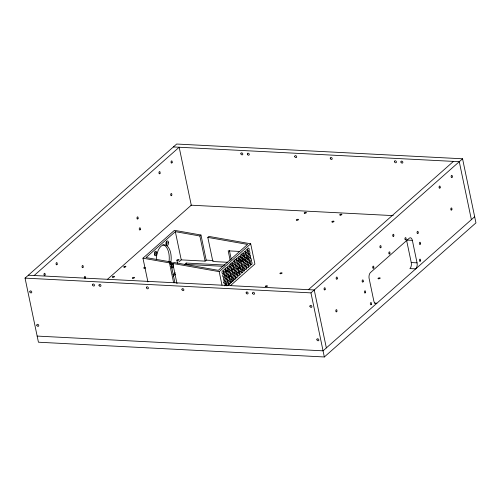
<?xml version="1.0" encoding="UTF-8"?>
<svg xmlns="http://www.w3.org/2000/svg" width="501" height="501" viewBox="0 0 501 501"><rect width="100%" height="100%" fill="white"/><g stroke="black" fill="none" stroke-linecap="round" stroke-linejoin="round"><path stroke-width="0.75" d="M166.545 243.499L166.226 244.087L166.57 243.68M154.508 254.452L154.853 254.045M235.313 259.531L235.22 259.624A1.509 0.783 -87 0 0 235.157 262.205A1.509 0.783 -87 0 0 236.378 260.952A1.509 0.783 -87 0 0 235.313 259.531L233.867 261.008A1.509 0.783 -87 0 0 233.04 263.188A1.509 0.783 -87 0 0 234.387 263.344A1.509 0.783 -87 0 0 233.867 261.008M25.05 278.124L176.659 144.031L462.561 158.786L475.95 222.876L324.341 356.969L38.439 342.214L25.05 278.124L310.952 292.878L462.561 158.786M34.156 275.512L179.17 147.244L191.276 205.197L107.659 279.157M147.914 281.913L142.954 258.19L174.448 230.335L200.964 235.019L206.218 260.151L205.116 261.121L181.237 259.887L178.895 261.96M200.964 235.019L199.868 235.99L175.337 231.656L146.041 257.57L170.572 261.898L174.868 282.464M142.954 258.19L169.47 262.875L170.572 261.898M177.01 283.679L172.789 263.457L173.885 262.486L218.298 270.327L247.594 244.413L207.821 237.393L212.862 261.522L227.523 262.28M171.862 268.179L173.622 266.626M207.821 237.393L208.917 236.422L250.682 243.793L254.903 264.008L230.41 285.676M172.926 274.792L175.231 272.751M184.462 264.591L186.19 263.056L224.918 265.054M173.208 276.157L175.519 274.116M172.789 263.457L219.188 271.648L250.682 243.793M308.441 289.666L453.455 161.397M474.666 216.739L323.057 350.832L37.155 336.077M235.382 278.65L236.898 277.51A1.509 0.783 -87 0 0 237.13 274.943A1.509 0.783 -87 0 0 235.852 275.901A1.509 0.783 -87 0 0 236.804 277.585L236.898 277.51M233.554 280.272L235.069 279.132A1.509 0.783 -87 0 0 235.301 276.565A1.509 0.783 -87 0 0 234.017 277.523A1.509 0.783 -87 0 0 234.975 279.201L235.069 279.132M231.725 281.888L233.234 280.754A1.509 0.783 -87 0 0 233.466 278.18A1.509 0.783 -87 0 0 232.188 279.145A1.509 0.783 -87 0 0 233.14 280.823L233.234 280.754M229.89 283.51L231.406 282.37A1.509 0.783 -87 0 0 231.637 279.802A1.509 0.783 -87 0 0 230.354 280.76A1.509 0.783 -87 0 0 231.312 282.445L231.406 282.37M228.061 285.132L229.577 283.992A1.509 0.783 -87 0 0 229.809 281.424A1.509 0.783 -87 0 0 228.525 282.382A1.509 0.783 -87 0 0 229.483 284.061L229.577 283.992M156.318 252.748L156.7 252.51M172.595 264.202L172.977 263.964L172.544 264.046M230.316 276.12L230.216 276.164A1.509 0.783 -87 0 0 229.821 278.681A1.509 0.783 -87 0 0 231.143 278.03A1.509 0.783 -87 0 0 230.316 276.12L228.149 277.172M237.825 272.6L238.019 272.481A1.509 0.783 -87 0 0 238.276 269.951A1.509 0.783 -87 0 0 236.986 270.753A1.509 0.783 -87 0 0 237.825 272.6L240.179 271.429A1.509 0.783 -87 0 1 241.019 273.283A1.509 0.783 -87 0 1 239.735 274.078A1.509 0.783 -87 0 1 239.992 271.548L240.179 271.429M227.059 270.916L227.16 270.891A1.509 0.783 -87 0 1 227.849 273.007A1.509 0.783 -87 0 1 226.502 273.339A1.509 0.783 -87 0 1 227.059 270.916L225.268 271.335M233.266 269.469L233.366 269.444A1.509 0.783 -87 0 1 234.055 271.561A1.509 0.783 -87 0 1 232.708 271.893A1.509 0.783 -87 0 1 233.266 269.469L231.475 269.882M239.472 268.016L239.566 267.997A1.509 0.783 -87 0 1 240.255 270.108A1.509 0.783 -87 0 1 238.914 270.446A1.509 0.783 -87 0 1 239.472 268.016L237.681 268.436M173.365 146.943L459.267 161.698L471.372 219.651M190.937 205.185L393.254 215.624M412.354 240.355L406.543 240.054L411.246 262.555A4.534 2.348 -87 0 1 409.899 268.586L415.711 268.887A4.534 2.348 -87 0 0 417.051 262.85L412.354 240.355A4.534 2.348 -87 0 0 409.298 238.207L370.483 272.538A4.534 2.348 -87 0 0 369.137 278.575L373.84 301.076A4.534 2.348 -87 0 0 376.89 303.218L374.717 303.105M239.159 251.414L228.187 250.844L230.153 260.263M411.246 262.555L417.051 262.85M206.218 260.151L213.188 260.507M222.876 266.3L186.478 264.422L186.19 263.056M28.344 275.212L314.246 289.966L326.358 347.919M241.601 260.927L243.561 261.428L241.601 260.927A1.509 0.783 -87 0 1 241.044 259.167A1.509 0.783 -87 0 1 242.002 257.959L242.885 258.384L242.002 257.959M242.616 261.347L242.716 261.372A1.509 0.783 -87 0 1 243.091 263.789A1.509 0.783 -87 0 1 241.776 263.47A1.509 0.783 -87 0 1 242.616 261.347L240.756 260.871L242.716 261.372M240.793 257.47L240.004 257.094L240.887 257.52A1.509 0.783 -87 0 0 241.858 255.591A1.509 0.783 -87 0 0 240.58 254.959A1.509 0.783 -87 0 0 240.793 257.47L240.887 257.52M244.638 259.794L245.427 260.176L244.544 259.75A1.509 0.783 -87 0 0 243.58 261.672A1.509 0.783 -87 0 0 244.851 262.311A1.509 0.783 -87 0 0 244.638 259.794L244.544 259.75M243.336 259.261L242.553 258.885L243.43 259.311A1.509 0.783 -87 0 0 244.4 257.382A1.509 0.783 -87 0 0 243.123 256.75A1.509 0.783 -87 0 0 243.336 259.261L243.43 259.311M245.885 261.052L245.095 260.67L245.972 261.096A1.509 0.783 -87 0 0 246.943 259.174A1.509 0.783 -87 0 0 245.665 258.541A1.509 0.783 -87 0 0 245.885 261.052L245.972 261.096M247.181 261.585L247.97 261.967L247.087 261.541A1.509 0.783 -87 0 0 246.123 263.463A1.509 0.783 -87 0 0 247.4 264.096A1.509 0.783 -87 0 0 247.181 261.585L247.087 261.541M240.261 259.624L241.05 260.006L240.167 259.581A1.509 0.783 -87 0 0 239.202 261.503A1.509 0.783 -87 0 0 240.48 262.136A1.509 0.783 -87 0 0 240.261 259.624L240.167 259.581M310.952 292.878L324.341 356.969M229.439 250.6L231.255 259.293M219.188 271.648L221.999 285.125M199.868 235.99L205.116 261.121M175.337 231.656L181.237 259.887M176.903 260.201L177.536 263.232M169.47 262.875L173.609 282.677M162.787 244.789A14.354 7.44 -87 0 1 168.981 262.042M166.1 242.284A1.509 0.783 -87 0 1 166.094 243.567M156.293 259.261A14.354 7.44 -87 0 1 165.487 245.058A14.354 7.44 -87 0 1 170.603 263.877M155.097 252.153A1.509 0.783 -87 0 1 155.36 253.894A1.509 0.783 -87 0 1 154.533 254.94M171.11 263.401A1.509 0.783 -87 0 1 171.699 264.785A1.509 0.783 -87 0 1 171.104 266.319M166.551 241.582A1.509 0.783 -87 0 1 167.096 243.436A1.509 0.783 -87 0 1 166.056 244.507M224.843 285.871A1.509 0.783 -87 0 1 225.682 284.355A1.509 0.783 -87 0 1 226.414 285.858M242.096 258.009A1.509 0.783 -87 0 1 242.559 259.718A1.509 0.783 -87 0 1 241.695 260.952M170.722 264.66A2.267 1.177 -87 0 1 171.737 262.712A2.267 1.177 -87 0 1 172.951 263.839M173.002 264.096A2.267 1.177 -87 0 1 172.507 266.764A2.267 1.177 -87 0 1 171.066 266.689M226.295 283.766A1.509 0.783 -87 0 1 226.183 284.869M234.712 272.081A1.509 0.783 -87 0 1 234.712 273.007M240.23 267.402A1.509 0.783 -87 0 1 240.23 267.966M225.256 268.329A1.509 0.783 -87 0 1 225.212 269.444M237.255 273.872A1.509 0.783 -87 0 1 237.217 274.98M231.763 278.725A1.509 0.783 -87 0 1 231.725 279.84M223.728 281.794A1.509 0.783 -87 0 1 223.69 282.908M229.22 276.94A1.509 0.783 -87 0 1 229.22 277.867M226.702 275.331A1.509 0.783 -87 0 1 226.702 275.894M248.245 264.152A1.509 0.783 -87 0 1 248.239 265.085M227.823 270.302A1.509 0.783 -87 0 1 227.755 271.229M233.291 265.261A1.509 0.783 -87 0 1 233.203 266.545M242.753 269.012A1.509 0.783 -87 0 1 242.747 269.939M230.71 263.301A1.509 0.783 -87 0 1 230.704 264.584M236.203 258.441A1.509 0.783 -87 0 1 236.234 259.543M241.732 253.756A1.509 0.783 -87 0 1 241.732 254.683M238.745 260.232A1.509 0.783 -87 0 1 238.745 261.516M244.237 255.372A1.509 0.783 -87 0 1 244.237 256.656M246.818 257.332A1.509 0.783 -87 0 1 246.73 258.616M247.25 249.078A1.509 0.783 -87 0 1 247.25 249.642M84.419 278.218A1.134 0.589 -87 0 1 84.544 276.621A1.134 0.589 -87 0 1 85.37 276.746A1.134 0.589 -87 0 1 85.245 278.343M145.584 267.935A1.134 0.438 -11.8 0 1 143.718 268.073A1.134 0.438 -11.8 0 1 145.071 267.277M168.442 242.277L168.392 242.021A2.267 1.177 -87 0 0 166.896 241.069A2.267 1.177 -87 0 0 166.2 243.956L166.251 244.212A2.267 1.177 -87 0 0 167.747 245.164A2.267 1.177 -87 0 0 168.442 242.277M156.725 252.642L156.669 252.385A2.267 1.177 -87 0 0 155.172 251.439A2.267 1.177 -87 0 0 154.477 254.32L154.533 254.583A2.267 1.177 -87 0 0 156.03 255.529A2.267 1.177 -87 0 0 156.725 252.642M177.467 260.482A1.134 0.438 -11.8 0 0 179.126 259.8A1.134 0.438 -11.8 0 0 177.454 259.712A1.134 0.438 -11.8 0 0 177.467 260.482M223.402 273.064A1.509 0.783 -87 0 0 222.882 270.722A1.509 0.783 -87 0 0 222.049 272.907A1.509 0.783 -87 0 0 223.402 273.064M224.116 276.471A1.509 0.783 -87 0 0 223.596 274.135A1.509 0.783 -87 0 0 222.763 276.314A1.509 0.783 -87 0 0 224.116 276.471M225.945 274.849A1.509 0.783 -87 0 0 225.425 272.513A1.509 0.783 -87 0 0 224.598 274.698A1.509 0.783 -87 0 0 225.945 274.849M228.08 285.075A1.509 0.783 -87 0 0 227.56 282.739A1.509 0.783 -87 0 0 226.734 284.925A1.509 0.783 -87 0 0 228.08 285.075M225.538 283.29A1.509 0.783 -87 0 0 225.018 280.948A1.509 0.783 -87 0 0 224.191 283.134A1.509 0.783 -87 0 0 225.538 283.29M229.201 280.046A1.509 0.783 -87 0 0 228.681 277.711A1.509 0.783 -87 0 0 227.849 279.896A1.509 0.783 -87 0 0 229.201 280.046M227.366 281.668A1.509 0.783 -87 0 0 226.847 279.333A1.509 0.783 -87 0 0 226.02 281.512A1.509 0.783 -87 0 0 227.366 281.668M239.065 275.362A1.509 0.783 -87 0 0 238.545 273.02A1.509 0.783 -87 0 0 237.718 275.206A1.509 0.783 -87 0 0 239.065 275.362M224.824 279.877A1.509 0.783 -87 0 0 224.304 277.541A1.509 0.783 -87 0 0 223.477 279.727A1.509 0.783 -87 0 0 224.824 279.877M234.693 275.193A1.509 0.783 -87 0 0 234.174 272.851A1.509 0.783 -87 0 0 233.347 275.036A1.509 0.783 -87 0 0 234.693 275.193M244.563 270.502A1.509 0.783 -87 0 0 244.043 268.167A1.509 0.783 -87 0 0 243.21 270.346A1.509 0.783 -87 0 0 244.563 270.502M246.392 268.88A1.509 0.783 -87 0 0 245.872 266.545A1.509 0.783 -87 0 0 245.045 268.73A1.509 0.783 -87 0 0 246.392 268.88M225.231 271.442A1.509 0.783 -87 0 0 224.711 269.106A1.509 0.783 -87 0 0 223.884 271.285A1.509 0.783 -87 0 0 225.231 271.442M232.865 276.809A1.509 0.783 -87 0 0 232.345 274.473A1.509 0.783 -87 0 0 231.512 276.658A1.509 0.783 -87 0 0 232.865 276.809M242.728 272.124A1.509 0.783 -87 0 0 242.208 269.782A1.509 0.783 -87 0 0 241.382 271.968A1.509 0.783 -87 0 0 242.728 272.124M226.659 278.262A1.509 0.783 -87 0 0 226.139 275.919A1.509 0.783 -87 0 0 225.306 278.105A1.509 0.783 -87 0 0 226.659 278.262M230.322 275.018A1.509 0.783 -87 0 0 229.796 272.682A1.509 0.783 -87 0 0 228.97 274.867A1.509 0.783 -87 0 0 230.322 275.018M243.849 267.096A1.509 0.783 -87 0 0 243.329 264.753A1.509 0.783 -87 0 0 242.497 266.939A1.509 0.783 -87 0 0 243.849 267.096M242.014 268.711A1.509 0.783 -87 0 0 241.495 266.375A1.509 0.783 -87 0 0 240.668 268.555A1.509 0.783 -87 0 0 242.014 268.711M232.151 273.402A1.509 0.783 -87 0 0 231.631 271.066A1.509 0.783 -87 0 0 230.798 273.245A1.509 0.783 -87 0 0 232.151 273.402M228.487 276.64A1.509 0.783 -87 0 0 227.968 274.304A1.509 0.783 -87 0 0 227.141 276.483A1.509 0.783 -87 0 0 228.487 276.64M236.522 273.571A1.509 0.783 -87 0 0 236.002 271.235A1.509 0.783 -87 0 0 235.176 273.414A1.509 0.783 -87 0 0 236.522 273.571M248.22 267.265A1.509 0.783 -87 0 0 247.701 264.923A1.509 0.783 -87 0 0 246.874 267.108A1.509 0.783 -87 0 0 248.22 267.265M227.066 269.82A1.509 0.783 -87 0 0 226.546 267.484A1.509 0.783 -87 0 0 225.713 269.67A1.509 0.783 -87 0 0 227.066 269.82M239.472 266.92A1.509 0.783 -87 0 0 238.952 264.584A1.509 0.783 -87 0 0 238.125 266.77A1.509 0.783 -87 0 0 239.472 266.92M245.678 265.474A1.509 0.783 -87 0 0 245.158 263.138A1.509 0.783 -87 0 0 244.331 265.317A1.509 0.783 -87 0 0 245.678 265.474M237.643 268.542A1.509 0.783 -87 0 0 237.123 266.206A1.509 0.783 -87 0 0 236.297 268.386A1.509 0.783 -87 0 0 237.643 268.542M250.055 265.643A1.509 0.783 -87 0 0 249.536 263.307A1.509 0.783 -87 0 0 248.703 265.486A1.509 0.783 -87 0 0 250.055 265.643M233.272 268.373A1.509 0.783 -87 0 0 232.752 266.037A1.509 0.783 -87 0 0 231.919 268.217A1.509 0.783 -87 0 0 233.272 268.373M231.437 269.989A1.509 0.783 -87 0 0 230.917 267.653A1.509 0.783 -87 0 0 230.091 269.839A1.509 0.783 -87 0 0 231.437 269.989M235.814 270.164A1.509 0.783 -87 0 0 235.295 267.822A1.509 0.783 -87 0 0 234.462 270.008A1.509 0.783 -87 0 0 235.814 270.164M229.608 271.611A1.509 0.783 -87 0 0 229.089 269.275A1.509 0.783 -87 0 0 228.256 271.454A1.509 0.783 -87 0 0 229.608 271.611M241.307 265.305A1.509 0.783 -87 0 0 240.787 262.962A1.509 0.783 -87 0 0 239.954 265.148A1.509 0.783 -87 0 0 241.307 265.305M235.101 266.751A1.509 0.783 -87 0 0 234.581 264.415A1.509 0.783 -87 0 0 233.748 266.601A1.509 0.783 -87 0 0 235.101 266.751M228.894 268.204A1.509 0.783 -87 0 0 228.375 265.862A1.509 0.783 -87 0 0 227.548 268.048A1.509 0.783 -87 0 0 228.894 268.204M230.723 266.582A1.509 0.783 -87 0 0 230.203 264.246A1.509 0.783 -87 0 0 229.377 266.426A1.509 0.783 -87 0 0 230.723 266.582M238.764 263.513A1.509 0.783 -87 0 0 238.244 261.178A1.509 0.783 -87 0 0 237.411 263.357A1.509 0.783 -87 0 0 238.764 263.513M236.929 265.135A1.509 0.783 -87 0 0 236.409 262.793A1.509 0.783 -87 0 0 235.583 264.979A1.509 0.783 -87 0 0 236.929 265.135M232.558 264.96A1.509 0.783 -87 0 0 232.038 262.624A1.509 0.783 -87 0 0 231.205 264.81A1.509 0.783 -87 0 0 232.558 264.96M251.884 264.027A1.509 0.783 -87 0 0 251.364 261.685A1.509 0.783 -87 0 0 250.538 263.87A1.509 0.783 -87 0 0 251.884 264.027M251.17 260.614A1.509 0.783 -87 0 0 250.65 258.278A1.509 0.783 -87 0 0 249.824 260.457A1.509 0.783 -87 0 0 251.17 260.614M249.341 262.236A1.509 0.783 -87 0 0 248.822 259.894A1.509 0.783 -87 0 0 247.995 262.079A1.509 0.783 -87 0 0 249.341 262.236M238.05 260.107A1.509 0.783 -87 0 0 237.53 257.764A1.509 0.783 -87 0 0 236.697 259.95A1.509 0.783 -87 0 0 238.05 260.107M239.879 258.485A1.509 0.783 -87 0 0 239.359 256.149A1.509 0.783 -87 0 0 238.532 258.328A1.509 0.783 -87 0 0 239.879 258.485M248.628 258.823A1.509 0.783 -87 0 0 248.108 256.487A1.509 0.783 -87 0 0 247.281 258.673A1.509 0.783 -87 0 0 248.628 258.823M246.085 257.038A1.509 0.783 -87 0 0 245.565 254.696A1.509 0.783 -87 0 0 244.738 256.881A1.509 0.783 -87 0 0 246.085 257.038M243.542 255.247A1.509 0.783 -87 0 0 243.023 252.911A1.509 0.783 -87 0 0 242.196 255.09A1.509 0.783 -87 0 0 243.542 255.247M245.371 253.625A1.509 0.783 -87 0 0 244.851 251.289A1.509 0.783 -87 0 0 244.025 253.475A1.509 0.783 -87 0 0 245.371 253.625M249.035 250.387A1.509 0.783 -87 0 0 248.515 248.051A1.509 0.783 -87 0 0 247.688 250.231A1.509 0.783 -87 0 0 249.035 250.387M247.92 255.416A1.509 0.783 -87 0 0 247.4 253.08A1.509 0.783 -87 0 0 246.567 255.26A1.509 0.783 -87 0 0 247.92 255.416M247.206 252.009A1.509 0.783 -87 0 0 246.686 249.667A1.509 0.783 -87 0 0 245.853 251.853A1.509 0.783 -87 0 0 247.206 252.009M249.749 253.794A1.509 0.783 -87 0 0 249.229 251.458A1.509 0.783 -87 0 0 248.396 253.644A1.509 0.783 -87 0 0 249.749 253.794M250.462 257.207A1.509 0.783 -87 0 0 249.943 254.865A1.509 0.783 -87 0 0 249.11 257.051A1.509 0.783 -87 0 0 250.462 257.207M240.868 153.801A1.134 0.864 48.5 0 0 242.509 154.759A1.134 0.864 48.5 0 0 242.14 152.993A1.134 0.864 48.5 0 0 240.868 153.801M247.325 154.133A1.134 0.864 48.5 0 0 248.959 155.097A1.134 0.864 48.5 0 0 248.59 153.325A1.134 0.864 48.5 0 0 247.325 154.133M394.469 161.729A1.134 0.864 48.5 0 0 396.109 162.687A1.134 0.864 48.5 0 0 395.74 160.915A1.134 0.864 48.5 0 0 394.469 161.729M400.925 162.061A1.134 0.864 48.5 0 0 402.56 163.019A1.134 0.864 48.5 0 0 402.19 161.247A1.134 0.864 48.5 0 0 400.925 162.061M294.757 156.581A1.134 0.864 48.5 0 0 296.398 157.539A1.134 0.864 48.5 0 0 296.028 155.773A1.134 0.864 48.5 0 0 294.757 156.581M330.253 158.416A1.134 0.864 48.5 0 0 331.894 159.374A1.134 0.864 48.5 0 0 331.524 157.602A1.134 0.864 48.5 0 0 330.253 158.416M138.007 218.63A1.134 0.589 -87 0 0 137.637 216.858A1.134 0.589 -87 0 0 136.998 218.474A1.134 0.589 -87 0 0 138.007 218.63M140.286 229.539A1.134 0.589 -87 0 0 139.917 227.767A1.134 0.589 -87 0 0 139.278 229.383A1.134 0.589 -87 0 0 140.286 229.539M83.078 267.215A1.134 0.589 -87 0 0 82.709 265.442A1.134 0.589 -87 0 0 82.07 267.058A1.134 0.589 -87 0 0 83.078 267.215M57.095 264.346A1.134 0.589 -87 0 0 56.726 262.574A1.134 0.589 -87 0 0 56.087 264.19A1.134 0.589 -87 0 0 57.095 264.346M45.009 275.036A1.134 0.589 -87 0 0 44.639 273.264A1.134 0.589 -87 0 0 44 274.88A1.134 0.589 -87 0 0 45.009 275.036M172.081 162.643A1.134 0.589 -87 0 0 171.711 160.871A1.134 0.589 -87 0 0 171.073 162.487A1.134 0.589 -87 0 0 172.081 162.643M171.737 195.258A1.134 0.589 -87 0 0 171.367 193.486A1.134 0.589 -87 0 0 170.728 195.102A1.134 0.589 -87 0 0 171.737 195.258M160.001 173.327A1.134 0.589 -87 0 0 159.631 171.561A1.134 0.589 -87 0 0 158.986 173.171A1.134 0.589 -87 0 0 160.001 173.327M393.767 236.027A1.134 0.589 -87 0 0 393.398 234.255A1.134 0.589 -87 0 0 392.759 235.871A1.134 0.589 -87 0 0 393.767 236.027M380.948 247.362A1.134 0.589 -87 0 0 380.578 245.59A1.134 0.589 -87 0 0 379.94 247.206A1.134 0.589 -87 0 0 380.948 247.362M440.091 187.781A1.134 0.589 -87 0 0 439.721 186.015A1.134 0.589 -87 0 0 439.083 187.625A1.134 0.589 -87 0 0 440.091 187.781M452.178 177.097A1.134 0.589 -87 0 0 451.808 175.325A1.134 0.589 -87 0 0 451.169 176.941A1.134 0.589 -87 0 0 452.178 177.097M451.833 209.712A1.134 0.589 -87 0 0 451.464 207.94A1.134 0.589 -87 0 0 450.825 209.556A1.134 0.589 -87 0 0 451.833 209.712M336.847 311.415A1.134 0.589 -87 0 0 336.472 309.649A1.134 0.589 -87 0 0 335.833 311.259A1.134 0.589 -87 0 0 336.847 311.415M337.192 278.8A1.134 0.589 -87 0 0 336.816 277.028A1.134 0.589 -87 0 0 336.177 278.644A1.134 0.589 -87 0 0 337.192 278.8M325.105 289.49A1.134 0.589 -87 0 0 324.736 287.718A1.134 0.589 -87 0 0 324.097 289.334A1.134 0.589 -87 0 0 325.105 289.49M418.103 233.084A1.134 0.589 -87 0 0 417.728 231.312A1.134 0.589 -87 0 0 417.089 232.927A1.134 0.589 -87 0 0 418.103 233.084M420.377 243.993A1.134 0.589 -87 0 0 420.007 242.221A1.134 0.589 -87 0 0 419.368 243.837A1.134 0.589 -87 0 0 420.377 243.993M420.439 260.902A1.134 0.589 -87 0 0 420.07 259.13A1.134 0.589 -87 0 0 419.431 260.745A1.134 0.589 -87 0 0 420.439 260.902M405.967 239.378A1.134 0.589 -87 0 0 405.597 237.606A1.134 0.589 -87 0 0 404.958 239.221A1.134 0.589 -87 0 0 405.967 239.378M389.853 253.625A1.134 0.589 -87 0 0 389.484 251.859A1.134 0.589 -87 0 0 388.845 253.468A1.134 0.589 -87 0 0 389.853 253.625M373.74 267.878A1.134 0.589 -87 0 0 373.37 266.106A1.134 0.589 -87 0 0 372.731 267.722A1.134 0.589 -87 0 0 373.74 267.878M363.169 281.668A1.134 0.589 -87 0 0 362.799 279.896A1.134 0.589 -87 0 0 362.16 281.512A1.134 0.589 -87 0 0 363.169 281.668M365.448 292.578A1.134 0.589 -87 0 0 365.079 290.805A1.134 0.589 -87 0 0 364.44 292.421A1.134 0.589 -87 0 0 365.448 292.578M371.373 304.307A1.134 0.589 -87 0 0 370.997 302.535A1.134 0.589 -87 0 0 370.358 304.151A1.134 0.589 -87 0 0 371.373 304.307M29.835 291.864A1.134 0.864 48.5 0 0 31.469 292.822A1.134 0.864 48.5 0 0 31.1 291.05A1.134 0.864 48.5 0 0 29.835 291.864M309.931 306.318A1.134 0.864 48.5 0 0 311.566 307.276A1.134 0.864 48.5 0 0 311.196 305.504A1.134 0.864 48.5 0 0 309.931 306.318M36.817 325.268A1.134 0.864 48.5 0 0 38.452 326.232A1.134 0.864 48.5 0 0 38.082 324.46A1.134 0.864 48.5 0 0 36.817 325.268M316.908 339.728A1.134 0.864 48.5 0 0 318.548 340.686A1.134 0.864 48.5 0 0 318.173 338.914A1.134 0.864 48.5 0 0 316.908 339.728M92.56 284.981A1.134 0.864 48.5 0 0 94.194 285.939A1.134 0.864 48.5 0 0 93.825 284.167A1.134 0.864 48.5 0 0 92.56 284.981M99.01 285.313A1.134 0.864 48.5 0 0 100.651 286.278A1.134 0.864 48.5 0 0 100.281 284.505A1.134 0.864 48.5 0 0 99.01 285.313M246.16 292.91A1.134 0.864 48.5 0 0 247.795 293.868A1.134 0.864 48.5 0 0 247.425 292.096A1.134 0.864 48.5 0 0 246.16 292.91M252.61 293.242A1.134 0.864 48.5 0 0 254.251 294.2A1.134 0.864 48.5 0 0 253.882 292.427A1.134 0.864 48.5 0 0 252.61 293.242M146.449 287.762A1.134 0.864 48.5 0 0 148.083 288.72A1.134 0.864 48.5 0 0 147.714 286.954A1.134 0.864 48.5 0 0 146.449 287.762M181.944 289.597A1.134 0.864 48.5 0 0 183.579 290.555A1.134 0.864 48.5 0 0 183.209 288.783A1.134 0.864 48.5 0 0 181.944 289.597M124.235 267.215A1.134 0.438 -11.8 0 0 125.901 266.532A1.134 0.438 -11.8 0 0 124.223 266.444A1.134 0.438 -11.8 0 0 124.235 267.215M112.888 277.253A1.134 0.438 -11.8 0 0 114.547 276.571A1.134 0.438 -11.8 0 0 112.869 276.483A1.134 0.438 -11.8 0 0 112.888 277.253M132.89 278.287A1.134 0.438 -11.8 0 0 134.556 277.604A1.134 0.438 -11.8 0 0 132.878 277.516A1.134 0.438 -11.8 0 0 132.89 278.287M378.549 278.794A1.134 0.438 -11.8 0 0 380.215 278.111A1.134 0.438 -11.8 0 0 378.537 278.024A1.134 0.438 -11.8 0 0 378.549 278.794M280.454 273.734A1.134 0.438 -11.8 0 0 282.113 273.045A1.134 0.438 -11.8 0 0 280.441 272.964A1.134 0.438 -11.8 0 0 280.454 273.734M265.806 286.691A1.134 0.438 -11.8 0 0 267.465 286.002A1.134 0.438 -11.8 0 0 265.793 285.921A1.134 0.438 -11.8 0 0 265.806 286.691M296.868 220.246A1.134 0.438 -11.8 0 0 298.533 219.563A1.134 0.438 -11.8 0 0 296.855 219.476A1.134 0.438 -11.8 0 0 296.868 220.246M304.746 213.282A1.134 0.438 -11.8 0 0 306.405 212.599A1.134 0.438 -11.8 0 0 304.727 212.512A1.134 0.438 -11.8 0 0 304.746 213.282M340.242 215.117A1.134 0.438 -11.8 0 0 341.901 214.428A1.134 0.438 -11.8 0 0 340.223 214.34A1.134 0.438 -11.8 0 0 340.242 215.117M332.363 222.081A1.134 0.438 -11.8 0 0 334.029 221.392A1.134 0.438 -11.8 0 0 332.351 221.304A1.134 0.438 -11.8 0 0 332.363 222.081"/></g></svg>
